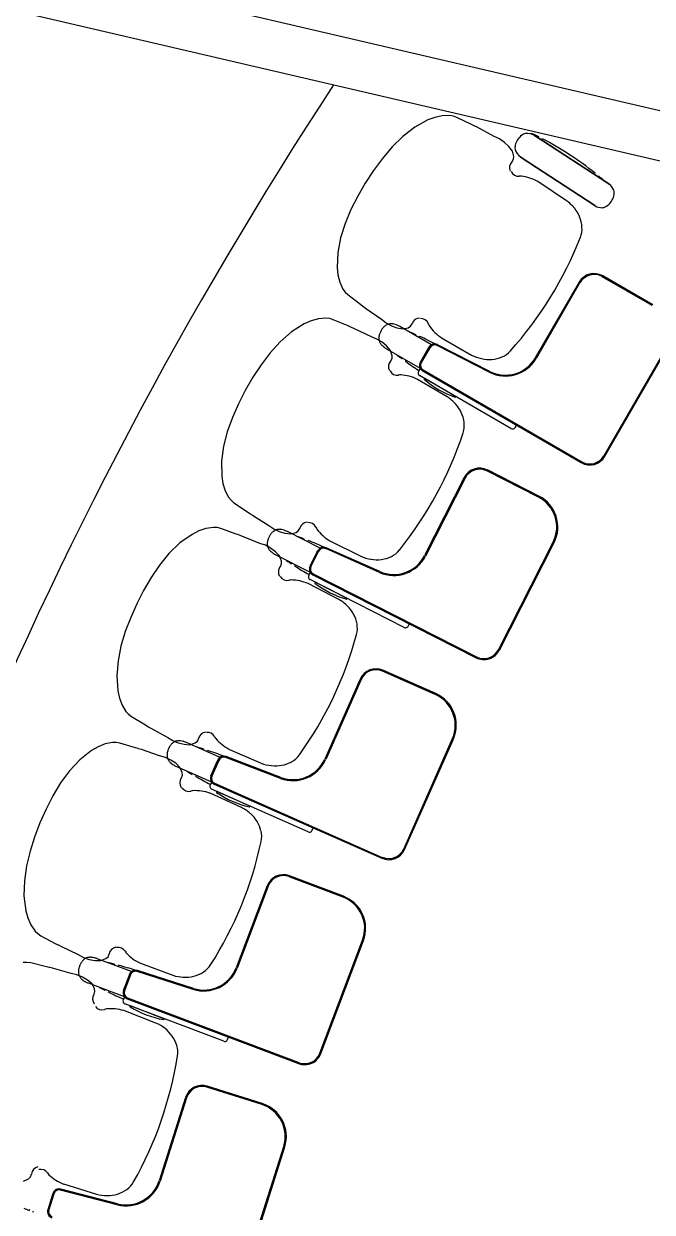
# Model space of a CAD drawing. Extents: x 324 to 2190, y 315 to 1855.
# Drawn here: x 817.8 to 876.1, y 1452 to 1562.4 of the extents above; entities that cross this region are included whole.
import ezdxf

# ---------------------------------------------------------------- set-up
doc = ezdxf.new("R2010")
doc.units = 0
doc.header["$LTSCALE"] = 48
doc.header["$MEASUREMENT"] = 0
doc.layers.add('first flr', color=8, linetype='CONTINUOUS')

msp = doc.modelspace()

# ---------------------------------------------------------------- linework, layer by layer
at = {"layer": 'first flr'}
for p, q in [((557.03, 1624.21), (906.05, 1542.91)), ((702.37, 1595.05), (900.79, 1548.83)), ((865.6, 1551.95), (865.55, 1551.87)), ((865.88, 1551.66), (865.95, 1551.77)), ((870.84, 1548.57), (870.77, 1548.46)), ((871.09, 1548.25), (871.14, 1548.32)), ((868.19, 1546.01), (865.52, 1547.79)), ((870.85, 1545.53), (870.71, 1545.62)), ((869.36, 1538.44), (865.29, 1531.4)), ((869.44, 1538.4), (865.37, 1531.35)), ((876.15, 1536.26), (871.51, 1538.95)), ((876.2, 1536.34), (871.55, 1539.03)), ((855.64, 1532.62), (852.69, 1534.33)), ((854.2, 1533.56), (854.15, 1533.48)), ((854.49, 1533.29), (854.55, 1533.4)), ((856.57, 1533.26), (859.36, 1531.67)), ((851.48, 1532.24), (854.6, 1530.44)), ((855.41, 1532.4), (854.61, 1531.02)), ((855.49, 1532.35), (854.69, 1530.97)), ((861.01, 1530.07), (856.16, 1532.55)), ((861.06, 1530.15), (856.2, 1532.63)), ((871.67, 1522.3), (877.28, 1532.01)), ((871.75, 1522.26), (877.36, 1531.96)), ((852.95, 1531.39), (852.9, 1531.31)), ((853.21, 1531.09), (853.28, 1531.2)), ((857.11, 1527.78), (854.34, 1529.41)), ((854.6, 1530.43), (854.43, 1530.15)), ((863.03, 1524.85), (854.54, 1529.77)), ((854.83, 1530.2), (869.56, 1521.67)), ((854.87, 1530.28), (869.6, 1521.75)), ((854.98, 1529.48), (854.96, 1529.44)), ((857.88, 1527.83), (855.02, 1529.49)), ((857.87, 1527.76), (857.89, 1527.79)), ((863.41, 1524.95), (863.53, 1525.16)), ((865.58, 1518.47), (860.8, 1520.9)), ((865.63, 1518.55), (860.84, 1520.99)), ((858.69, 1520.28), (855, 1513.03)), ((858.77, 1520.24), (855.08, 1512.99)), ((845.3, 1513.72), (842.26, 1515.27)), ((843.81, 1514.58), (843.77, 1514.5)), ((844.12, 1514.32), (844.18, 1514.44)), ((846.2, 1514.41), (849.07, 1512.98)), ((861.87, 1504.29), (866.95, 1514.29)), ((861.95, 1504.25), (867.03, 1514.25)), ((841.17, 1513.12), (844.38, 1511.49)), ((845.08, 1513.49), (844.36, 1512.07)), ((845.16, 1513.44), (844.44, 1512.03)), ((850.81, 1511.47), (845.82, 1513.68)), ((850.84, 1511.55), (845.86, 1513.76)), ((842.68, 1512.35), (842.64, 1512.27)), ((842.96, 1512.06), (843.02, 1512.18)), ((844.38, 1511.48), (844.23, 1511.19)), ((853.1, 1506.37), (844.36, 1510.81)), ((844.62, 1511.26), (859.8, 1503.55)), ((844.66, 1511.34), (859.84, 1503.63)), ((847.03, 1508.96), (844.18, 1510.44)), ((844.81, 1510.55), (844.8, 1510.51)), ((847.8, 1509.06), (844.85, 1510.56)), ((847.8, 1508.99), (847.82, 1509.02)), ((853.48, 1506.49), (853.59, 1506.7)), ((856, 1500.13), (851.09, 1502.3)), ((856.04, 1500.22), (851.13, 1502.39)), ((849.02, 1501.57), (845.73, 1494.12)), ((849.1, 1501.53), (845.82, 1494.09)), ((836, 1494.29), (832.89, 1495.67)), ((853.06, 1485.77), (857.59, 1496.03)), ((853.15, 1485.74), (857.68, 1495.99)), ((834.48, 1495.07), (834.44, 1494.98)), ((834.79, 1494.83), (834.85, 1494.95)), ((835.8, 1494.04), (835.16, 1492.58)), ((841.63, 1492.34), (836.53, 1494.27)), ((841.66, 1492.42), (836.56, 1494.36)), ((836.87, 1495.03), (839.81, 1493.75)), ((831.91, 1493.46), (835.21, 1492.01)), ((835.89, 1494), (835.24, 1492.55)), ((833.46, 1492.78), (833.43, 1492.69)), ((833.76, 1492.5), (833.82, 1492.62)), ((835.21, 1492), (835.08, 1491.7)), ((835.5, 1491.88), (851.07, 1485)), ((837.99, 1489.63), (835.07, 1490.95)), ((844.2, 1487.37), (835.22, 1491.33)), ((835.46, 1491.79), (851.03, 1484.92)), ((835.69, 1491.09), (835.68, 1491.06)), ((838.76, 1489.77), (835.73, 1491.11)), ((838.76, 1489.7), (838.77, 1489.73)), ((844.57, 1487.51), (844.66, 1487.73)), ((847.43, 1481.3), (842.41, 1483.2)), ((847.47, 1481.39), (842.45, 1483.29)), ((840.38, 1482.36), (837.5, 1474.74)), ((840.47, 1482.32), (837.59, 1474.71)), ((845.28, 1466.8), (849.24, 1477.29)), ((845.37, 1466.77), (849.33, 1477.26)), ((827.78, 1474.38), (824.59, 1475.58)), ((826.21, 1475.07), (826.18, 1474.99)), ((826.54, 1474.85), (826.59, 1474.97)), ((833.5, 1472.73), (828.31, 1474.39)), ((833.53, 1472.82), (828.34, 1474.48)), ((828.6, 1475.16), (831.62, 1474.05)), ((823.74, 1473.33), (827.11, 1472.06)), ((827.59, 1474.12), (827.03, 1472.63)), ((827.68, 1474.09), (827.12, 1472.6)), ((825.33, 1472.73), (825.3, 1472.64)), ((825.64, 1472.47), (825.69, 1472.59)), ((827.12, 1472.05), (827, 1471.74)), ((827.41, 1471.94), (843.33, 1465.93)), ((836.34, 1467.91), (827.16, 1471.38)), ((827.38, 1471.86), (843.3, 1465.84)), ((827.65, 1471.17), (827.63, 1471.13)), ((830.78, 1470.01), (827.68, 1471.19)), ((830.04, 1469.6), (827.05, 1470.76)), ((830.78, 1469.94), (830.8, 1469.98)), ((836.7, 1468.08), (836.79, 1468.3)), ((839.9, 1462.03), (834.78, 1463.65)), ((839.93, 1462.12), (834.81, 1463.74)), ((832.8, 1462.7), (830.34, 1454.94)), ((832.89, 1462.67), (830.43, 1454.91)), ((838.54, 1447.44), (841.92, 1458.13)), ((838.63, 1447.41), (842.01, 1458.1)), ((821.45, 1454.65), (824.52, 1453.7)), ((820.48, 1453.78), (820, 1452.26)), ((820.57, 1453.75), (820.09, 1452.24)), ((826.46, 1452.72), (821.18, 1454.09)), ((826.48, 1452.81), (821.2, 1454.18)), ((818.29, 1452.27), (818.27, 1452.18)), ((818.62, 1452.03), (818.66, 1452.15))]:
    msp.add_line(p, q, dxfattribs=at)
at = {"layer": 'first flr', "linetype": 'Continuous'}
for p, q in [((824.67, 1495.28), (824.06, 1494.93)), ((825.32, 1495.54), (824.67, 1495.28)), ((826, 1495.68), (825.32, 1495.54)), ((826.35, 1495.68), (826, 1495.68)), ((826.69, 1495.62), (826.35, 1495.68)), ((828.14, 1495.18), (826.69, 1495.62)), ((828.39, 1495.11), (828.14, 1495.18)), ((822.97, 1494.07), (822.02, 1493.04)), ((824.06, 1494.93), (822.97, 1494.07)), ((828.44, 1495.09), (828.39, 1495.11)), ((828.69, 1495.02), (828.44, 1495.09)), ((830.39, 1494.43), (828.69, 1495.02)), ((830.92, 1494.28), (830.39, 1494.43)), ((831.42, 1494.04), (830.92, 1494.28)), ((831.88, 1493.74), (831.42, 1494.04)), ((822.02, 1493.04), (821.19, 1491.92)), ((832.28, 1493.36), (831.88, 1493.74)), ((832.49, 1492.89), (832.28, 1493.36)), ((821.19, 1491.92), (820.47, 1490.72)), ((832.4, 1492.38), (832.41, 1492.4)), ((832.41, 1492.4), (832.5, 1492.63)), ((832.5, 1492.63), (832.49, 1492.89)), ((820.47, 1490.72), (819.84, 1489.48)), ((819.84, 1489.48), (819.27, 1488.2)), ((819.27, 1488.2), (818.78, 1486.89)), ((818.78, 1486.89), (818.36, 1485.56)), ((818.36, 1485.56), (818.03, 1484.2)), ((818.03, 1484.2), (817.83, 1482.82)), ((817.83, 1482.82), (817.79, 1481.43)), ((817.79, 1481.43), (817.97, 1480.04)), ((817.97, 1480.04), (818.16, 1479.37)), ((818.16, 1479.37), (818.43, 1478.73)), ((818.43, 1478.73), (818.82, 1478.15)), ((818.82, 1478.15), (819.07, 1477.91)), ((819.07, 1477.91), (819.36, 1477.71)), ((819.36, 1477.71), (820.69, 1477)), ((820.69, 1477), (820.93, 1476.88)), ((820.93, 1476.88), (820.96, 1476.87)), ((820.96, 1476.87), (820.98, 1476.86)), ((820.98, 1476.86), (821.2, 1476.74)), ((821.2, 1476.74), (822.83, 1475.96)), ((818.06, 1475.24), (817.71, 1475.22)), ((818.41, 1475.2), (818.06, 1475.24)), ((822.83, 1475.96), (823.31, 1475.7)), ((823.31, 1475.7), (823.83, 1475.52)), ((823.83, 1475.52), (824.38, 1475.42)), ((824.38, 1475.42), (824.93, 1475.4)), ((824.93, 1475.4), (825.4, 1475.59)), ((825.4, 1475.59), (825.6, 1475.76)), ((825.6, 1475.76), (825.69, 1475.99)), ((825.69, 1475.99), (825.7, 1476.02)), ((819.88, 1474.84), (818.41, 1475.2)), ((820.14, 1474.78), (819.88, 1474.84)), ((820.19, 1474.77), (820.14, 1474.78)), ((820.43, 1474.71), (820.19, 1474.77)), ((822.17, 1474.21), (820.43, 1474.71)), ((822.7, 1474.09), (822.17, 1474.21)), ((823.22, 1473.88), (822.7, 1474.09)), ((823.69, 1473.6), (823.22, 1473.88)), ((824.11, 1473.25), (823.69, 1473.6)), ((824.35, 1472.79), (824.11, 1473.25)), ((827.03, 1472.63), (827.55, 1474)), ((827.55, 1474), (827.59, 1474.12)), ((824.28, 1472.27), (824.3, 1472.29)), ((824.3, 1472.29), (824.38, 1472.54)), ((824.38, 1472.54), (824.35, 1472.79)), ((818.4, 1455.31), (818.48, 1455.55)), ((818.48, 1455.55), (818.48, 1455.57)), ((817.75, 1454.91), (818.21, 1455.13)), ((818.21, 1455.13), (818.4, 1455.31))]:
    msp.add_line(p, q, dxfattribs=at)
for points in [[(863.11, 1549.63), (863.13, 1549.65), (863.26, 1549.87), (863.29, 1550.12), (863.16, 1550.62), (862.82, 1551.06), (862.42, 1551.43), (861.97, 1551.75), (861.47, 1551.98), (859.88, 1552.84), (859.66, 1552.95), (859.61, 1552.98), (859.37, 1553.09), (858.01, 1553.75), (857.68, 1553.87), (857.34, 1553.93), (856.64, 1553.9), (855.96, 1553.75), (855.31, 1553.51), (854.09, 1552.83), (852.98, 1551.98), (851.98, 1551), (851.08, 1549.94), (850.25, 1548.81), (849.49, 1547.64), (848.79, 1546.43), (848.16, 1545.19), (847.61, 1543.9), (847.19, 1542.57), (846.93, 1541.2), (846.87, 1539.81), (846.95, 1539.11), (847.12, 1538.44), (847.41, 1537.8), (847.61, 1537.52), (847.87, 1537.28), (849.07, 1536.37), (849.28, 1536.2), (849.3, 1536.19), (849.32, 1536.17), (849.52, 1536.02), (851, 1534.99), (851.44, 1534.65), (851.92, 1534.39), (852.44, 1534.2), (852.98, 1534.09), (853.49, 1534.2), (853.7, 1534.34), (853.84, 1534.56), (853.85, 1534.58)], [(865.22, 1552.07), (865.38, 1551.98), (872.02, 1547.63), (872.16, 1547.54)], [(872.16, 1547.54), (872.02, 1547.63), (865.38, 1551.98), (865.22, 1552.07)], [(870.71, 1545.62), (864.06, 1549.96), (863.91, 1550.07)], [(863.91, 1550.07), (864.06, 1549.96), (870.71, 1545.62), (870.85, 1545.53)], [(851.84, 1531.11), (851.86, 1531.13), (851.98, 1531.36), (851.99, 1531.61), (851.83, 1532.1), (851.47, 1532.52), (851.05, 1532.88), (850.58, 1533.16), (850.07, 1533.37), (848.44, 1534.14), (848.21, 1534.24), (848.16, 1534.26), (847.91, 1534.37), (846.52, 1534.95), (846.19, 1535.05), (845.84, 1535.09), (845.15, 1535.03), (844.47, 1534.84), (843.83, 1534.56), (842.65, 1533.82), (841.6, 1532.9), (840.65, 1531.87), (839.81, 1530.76), (839.04, 1529.6), (838.34, 1528.39), (837.71, 1527.14), (837.15, 1525.86), (836.67, 1524.55), (836.32, 1523.2), (836.13, 1521.81), (836.16, 1520.42), (836.27, 1519.73), (836.48, 1519.06), (836.8, 1518.45), (837.02, 1518.18), (837.29, 1517.95), (838.54, 1517.1), (838.76, 1516.95), (838.78, 1516.94), (838.8, 1516.92), (839.01, 1516.78), (840.54, 1515.84), (841, 1515.52), (841.5, 1515.28), (842.02, 1515.12), (842.57, 1515.05), (843.07, 1515.18), (843.27, 1515.33), (843.4, 1515.56), (843.4, 1515.58)], [(854.61, 1531.02), (855.34, 1532.29), (855.41, 1532.4)], [(841.59, 1512.01), (841.61, 1512.03), (841.71, 1512.26), (841.71, 1512.52), (841.53, 1513), (841.15, 1513.39), (840.7, 1513.73), (840.22, 1513.99), (839.7, 1514.17), (838.03, 1514.85), (837.79, 1514.94), (837.74, 1514.95), (837.49, 1515.04), (836.07, 1515.55), (835.73, 1515.64), (835.38, 1515.66), (834.69, 1515.55), (834.03, 1515.33), (833.41, 1515.01), (832.27, 1514.21), (831.26, 1513.24), (830.38, 1512.16), (829.59, 1511.01), (828.89, 1509.8), (828.26, 1508.55), (827.7, 1507.28), (827.2, 1505.97), (826.8, 1504.63), (826.53, 1503.26), (826.41, 1501.87), (826.51, 1500.48), (826.66, 1499.8), (826.91, 1499.14), (827.26, 1498.54), (827.5, 1498.29), (827.78, 1498.08), (829.07, 1497.3), (829.3, 1497.16), (829.32, 1497.15), (829.34, 1497.13), (829.56, 1497), (831.14, 1496.14), (831.61, 1495.85), (832.12, 1495.64), (832.66, 1495.51), (833.21, 1495.46), (833.7, 1495.63), (833.9, 1495.79), (834.01, 1496.02), (834.01, 1496.04)], [(844.36, 1512.07), (845.02, 1513.37), (845.08, 1513.49)], [(835.16, 1492.58), (835.75, 1493.92), (835.8, 1494.04)]]:
    msp.add_lwpolyline(points, dxfattribs=at)
at = {"layer": 'first flr'}
for centre, radius, start, end in [((1177.15, 1339.99), 395.34, 146.7461, 168.4711), ((865.12, 1550.71), 1.76, 128.5671, 165.0689), ((865.12, 1550.71), 1.76, 128.5671, 165.0689), ((864.56, 1551.37), 0.894, 102.1256, 126.8422), ((864.56, 1551.37), 0.894, 102.1256, 126.8422), ((864.57, 1551.03), 1.23, 58.1519, 99.1734), ((864.57, 1551.03), 1.23, 58.1519, 99.1734), ((864.97, 1551.9), 0.32, 64.1856, 106.1089), ((852.04, 1525.15), 30.03, 63.143, 64.1856), ((852.04, 1525.15), 30.03, 51.2343, 62.4016), ((864.29, 1550.96), 0.894, 166.7937, 191.5103), ((864.29, 1550.96), 0.894, 166.7937, 191.5103), ((864.61, 1551.09), 1.23, 194.4625, 235.484), ((864.61, 1551.09), 1.23, 194.4625, 235.484), ((863.66, 1549.09), 0.769, 135.2043, 204.9151), ((863.73, 1549.05), 0.769, 204.9151, 274.6258), ((863.95, 1546.69), 1.6, 88.4555, 95.6147), ((863.54, 1544.33), 3.98, 60.2531, 83.5385), ((852.04, 1525.15), 30.03, 49.4503, 50.493), ((871.35, 1547.73), 0.32, 31.1862, 49.4503), ((871.47, 1546.57), 1.19, 21.1184, 54.5994), ((871.47, 1546.57), 1.19, 21.1184, 54.5994), ((865.96, 1542.95), 3.79, 38.9014, 53.9584), ((870.76, 1547.02), 1.92, 311.4147, 342.219), ((870.76, 1547.02), 1.92, 311.4147, 342.219), ((871.73, 1546.71), 0.895, 342.3183, 18.601), ((871.73, 1546.71), 0.895, 342.3183, 18.601), ((866.22, 1543.15), 3.47, 22.9233, 38.9626), ((871.46, 1546.55), 1.19, 239.037, 272.5123), ((871.46, 1546.55), 1.19, 239.037, 272.5123), ((871.44, 1546.26), 0.895, 275.029, 311.3143), ((871.44, 1546.26), 0.895, 275.029, 311.3143), ((866.74, 1543.38), 2.89, 3.5983, 22.8347), ((837.05, 1555.3), 34.82, 318.1284, 338.6267), ((867.46, 1543.4), 2.17, 338.4451, 4.0579), ((870.75, 1537.64), 1.6, 59.9372, 149.9372), ((870.76, 1537.62), 1.53, 60.6161, 149.2584), ((854.57, 1534.34), 0.769, 91.8401, 161.5508), ((854.64, 1534.29), 0.769, 22.1293, 91.8401), ((853.14, 1532.72), 2.49, 150.8035, 157.5385), ((853.1, 1532.66), 2.49, 142.3359, 149.0709), ((852.17, 1533.34), 1.34, 135.7056, 141.1106), ((852.12, 1533.39), 1.26, 130.5933, 135.896), ((851.96, 1533.58), 1.02, 124.3004, 130.5609), ((851.93, 1533.62), 0.966, 117.4903, 124.1802), ((851.92, 1533.65), 0.935, 110.5619, 117.5858), ((851.89, 1533.71), 0.867, 103.0015, 110.5172), ((851.89, 1533.69), 0.886, 95.5501, 102.9188), ((851.9, 1533.58), 1, 88.8841, 95.5125), ((851.9, 1533.49), 1.08, 82.8943, 88.9758), ((851.88, 1533.35), 1.23, 77.4296, 82.7687), ((851.83, 1533.1), 1.48, 68.0239, 77.4779), ((851.18, 1531.63), 3.09, 61.653, 67.1535), ((852.35, 1533.78), 0.642, 58.5818, 62.1193), ((853.57, 1533.48), 0.32, 67.3049, 84.7211), ((842.11, 1506.07), 30.03, 66.2622, 67.3049), ((856.84, 1535.16), 1.6, 201.1404, 208.2996), ((858.77, 1536.58), 3.98, 213.2167, 236.5021), ((851.77, 1533.25), 1.02, 169.3135, 175.574), ((851.72, 1533.26), 0.966, 175.6942, 182.3841), ((851.69, 1533.25), 0.935, 182.2886, 189.3125), ((851.62, 1533.24), 0.867, 189.3572, 196.873), ((852.01, 1533.2), 1.26, 163.9785, 169.2811), ((851.64, 1533.25), 0.886, 196.9556, 204.3243), ((852.08, 1533.19), 1.34, 158.7638, 164.1688), ((851.74, 1533.3), 1, 204.3619, 210.9903), ((851.81, 1533.34), 1.08, 210.8986, 216.9801), ((851.92, 1533.43), 1.23, 217.1057, 222.4448), ((842.11, 1506.07), 30.03, 62.4364, 65.5208), ((855.93, 1532.1), 0.601, 62.9372, 149.9372), ((852.12, 1533.6), 1.48, 222.3965, 231.8505), ((853.07, 1534.89), 3.09, 232.7209, 238.2214), ((851.79, 1532.81), 0.642, 237.7556, 241.2931), ((852.66, 1531.9), 0.32, 215.2186, 232.5695), ((870.72, 1555.49), 30.03, 232.5695, 233.6122), ((855.93, 1532.1), 0.601, 118.9248, 149.9372), ((855.93, 1532.1), 0.508, 62.9372, 149.9372), ((861.09, 1535.04), 3.79, 242.7968, 257.8537), ((861.36, 1533.5), 2.17, 292.6973, 318.3101), ((852.41, 1530.6), 0.769, 138.3236, 208.0344), ((870.72, 1555.49), 30.03, 234.3536, 237.2706), ((855.13, 1530.72), 0.601, 149.9372, 207.8321), ((855.13, 1530.72), 0.601, 149.9372, 239.9372), ((855.13, 1530.72), 0.508, 149.9372, 239.9372), ((861.03, 1534.73), 3.47, 257.7925, 273.8319), ((862.5, 1533.05), 3.33, 243.4767, 329.3977), ((862.51, 1533), 3.2, 242.939, 329.9355), ((861.06, 1534.15), 2.89, 273.9204, 293.1569), ((852.48, 1530.56), 0.769, 208.0344, 277.7451), ((852.83, 1528.23), 1.6, 91.5748, 98.734), ((852.55, 1525.85), 3.98, 63.3723, 86.6578), ((854.67, 1530.01), 0.275, 149.7063, 211.1977), ((854.67, 1529.99), 0.261, 207.9071, 240.4009), ((854.99, 1529.43), 0.028, 150.9372, 229.0807), ((860.74, 1536.07), 8.81, 229.0807, 250.7937), ((855, 1529.46), 0.028, 59.9372, 150.9372), ((855.05, 1524.6), 3.79, 42.0207, 57.0777), ((857.85, 1527.77), 0.028, 250.7937, 328.9372), ((857.87, 1527.8), 0.028, 328.9372, 59.9372), ((855.29, 1524.81), 3.47, 26.0425, 42.0819), ((855.81, 1525.07), 2.89, 6.7175, 25.954), ((856.52, 1525.13), 2.17, 341.5643, 7.1771), ((863.17, 1525.1), 0.286, 274.3296, 328.9139), ((825.51, 1535.35), 34.82, 321.2477, 341.746), ((863.17, 1525.12), 0.304, 241.8257, 269.6151), ((870.36, 1523.06), 1.6, 239.9372, 329.9372), ((870.35, 1523.08), 1.53, 240.6161, 329.2584), ((860.12, 1519.56), 1.6, 63.0565, 153.0565), ((860.12, 1519.53), 1.53, 63.7353, 152.3777), ((864.14, 1515.69), 3.14, 333.5838, 62.5291), ((864.18, 1515.7), 3.2, 333.0582, 63.0547), ((844.15, 1515.38), 0.769, 94.9593, 164.6701), ((844.22, 1515.34), 0.769, 25.2486, 94.9593), ((842.76, 1513.62), 2.49, 145.4552, 152.1901), ((841.8, 1514.25), 1.34, 138.8249, 144.2299), ((841.74, 1514.3), 1.26, 133.7125, 139.0152), ((841.58, 1514.47), 1.02, 127.4197, 133.6802), ((841.54, 1514.52), 0.966, 120.6095, 127.2995), ((841.53, 1514.54), 0.935, 113.6812, 120.705), ((841.5, 1514.61), 0.867, 106.1207, 113.6364), ((841.5, 1514.59), 0.886, 98.6693, 106.038), ((841.52, 1514.47), 1, 92.0033, 98.6317), ((841.52, 1514.39), 1.08, 86.0136, 92.095), ((841.51, 1514.25), 1.23, 80.5489, 85.888), ((841.47, 1513.99), 1.48, 71.1431, 80.5971), ((840.91, 1512.49), 3.09, 64.7723, 70.2728), ((841.96, 1514.7), 0.642, 61.7011, 65.2386), ((846.37, 1516.32), 1.6, 204.2597, 211.4189), ((848.21, 1517.85), 3.98, 216.3359, 239.6213), ((841.64, 1514.11), 1.26, 167.0977, 172.4004), ((841.41, 1514.14), 1.02, 172.4328, 178.6933), ((841.35, 1514.14), 0.966, 178.8135, 185.5034), ((841.32, 1514.14), 0.935, 185.4079, 192.4318), ((841.25, 1514.12), 0.867, 192.4765, 199.9922), ((841.72, 1514.09), 1.34, 161.8831, 167.288), ((842.8, 1513.69), 2.49, 153.9228, 160.6578), ((843.19, 1514.47), 0.32, 70.4242, 87.8403), ((833.24, 1486.47), 30.03, 69.3815, 70.4242), ((833.24, 1486.47), 30.03, 65.5557, 68.6401), ((841.27, 1514.13), 0.886, 200.0749, 207.4436), ((841.37, 1514.18), 1, 207.4812, 214.1096), ((841.44, 1514.23), 1.08, 214.0179, 220.0994), ((841.55, 1514.32), 1.23, 220.2249, 225.5641), ((841.73, 1514.51), 1.48, 225.5158, 234.9698), ((842.61, 1515.85), 3.09, 235.8402, 241.3406), ((841.45, 1513.7), 0.642, 240.8749, 244.4124), ((845.62, 1513.21), 0.601, 66.0565, 153.0565), ((845.62, 1513.21), 0.601, 122.0441, 153.0565), ((845.62, 1513.21), 0.508, 66.0565, 153.0565), ((850.62, 1516.44), 3.79, 245.916, 260.973), ((852.13, 1514.52), 3.33, 246.596, 332.517), ((852.14, 1514.48), 3.2, 246.0582, 333.0548), ((850.64, 1515.55), 2.89, 277.0397, 296.2761), ((850.97, 1514.91), 2.17, 295.8166, 321.4294), ((842.19, 1511.53), 0.769, 141.4429, 211.1536), ((842.36, 1512.84), 0.32, 218.3379, 235.6888), ((859.11, 1537.38), 30.03, 235.6888, 236.7315), ((859.11, 1537.38), 30.03, 237.4728, 240.3899), ((844.9, 1511.79), 0.601, 153.0565, 210.9514), ((844.9, 1511.79), 0.601, 153.0565, 243.0565), ((844.9, 1511.8), 0.508, 153.0564, 243.0564), ((850.57, 1516.12), 3.47, 260.9118, 276.9511), ((842.26, 1511.5), 0.769, 211.1536, 280.8644), ((842.74, 1509.18), 1.6, 94.6941, 101.8532), ((842.59, 1506.79), 3.98, 66.4916, 89.777), ((844.48, 1511.06), 0.275, 152.8256, 214.3169), ((844.47, 1511.05), 0.261, 211.0264, 243.5202), ((844.82, 1510.5), 0.028, 154.0565, 232.1999), ((844.84, 1510.53), 0.028, 63.0565, 154.0565), ((850.21, 1517.44), 8.81, 232.1999, 253.913), ((845.15, 1505.68), 3.79, 45.14, 60.1969), ((847.77, 1509), 0.028, 253.913, 332.0565), ((847.79, 1509.03), 0.028, 332.0565, 63.0565), ((845.38, 1505.9), 3.47, 29.1618, 45.2012), ((845.88, 1506.19), 2.89, 9.8368, 29.0733), ((846.59, 1506.29), 2.17, 344.6836, 10.2964), ((853.23, 1506.64), 0.304, 244.945, 272.7343), ((853.23, 1506.62), 0.286, 277.4488, 332.0331), ((815.07, 1514.81), 34.82, 324.367, 344.8652), ((860.52, 1504.98), 1.6, 243.0565, 333.0565), ((860.51, 1505), 1.53, 243.7353, 332.3777), ((850.48, 1500.92), 1.6, 66.1757, 156.1757), ((850.49, 1500.9), 1.53, 66.8546, 155.4969), ((854.71, 1497.27), 3.14, 336.7031, 65.6483), ((854.75, 1497.29), 3.2, 336.1774, 66.174), ((834.76, 1495.88), 0.769, 98.0786, 167.7893), ((834.84, 1495.84), 0.769, 28.3678, 98.0786), ((833.48, 1494.05), 2.49, 148.5744, 155.3094), ((832.48, 1494.62), 1.34, 141.9442, 147.3491), ((832.42, 1494.67), 1.26, 136.8318, 142.1345), ((832.25, 1494.84), 1.02, 130.5389, 136.7994), ((832.21, 1494.88), 0.966, 123.7288, 130.4187), ((832.19, 1494.9), 0.935, 116.8004, 123.8243), ((832.16, 1494.96), 0.867, 109.24, 116.7557), ((832.17, 1494.95), 0.886, 101.7886, 109.1573), ((832.19, 1494.83), 1, 95.1226, 101.751), ((832.2, 1494.75), 1.08, 89.1328, 95.2143), ((832.2, 1494.61), 1.23, 83.6681, 89.0073), ((832.17, 1494.35), 1.48, 74.2624, 83.7164), ((831.69, 1492.82), 3.09, 67.8916, 73.392), ((832.61, 1495.09), 0.642, 64.8203, 68.3578), ((833.86, 1494.92), 0.32, 73.5434, 90.9596), ((825.44, 1466.42), 30.03, 72.5007, 73.5434), ((836.93, 1496.94), 1.6, 207.379, 214.5381), ((838.69, 1498.57), 3.98, 219.4552, 242.7406), ((832.1, 1494.49), 1.02, 175.552, 181.8125), ((832.34, 1494.47), 1.26, 170.217, 175.5197), ((832.04, 1494.49), 0.966, 181.9327, 188.6227), ((832.41, 1494.46), 1.34, 165.0023, 170.4073), ((832.01, 1494.49), 0.935, 188.5272, 195.551), ((831.94, 1494.47), 0.867, 195.5957, 203.1115), ((833.51, 1494.12), 2.49, 157.0421, 163.777), ((831.96, 1494.48), 0.886, 203.1942, 210.5629), ((832.06, 1494.54), 1, 210.6005, 217.2289), ((825.44, 1466.42), 30.03, 68.6749, 71.7594), ((836.35, 1493.8), 0.601, 69.1757, 156.1757), ((836.35, 1493.8), 0.601, 125.1633, 156.1757), ((836.35, 1493.8), 0.508, 69.1758, 156.1758), ((842.78, 1495.46), 3.33, 249.7153, 335.6363), ((842.8, 1495.42), 3.2, 249.1775, 336.1741), ((841.6, 1495.78), 2.17, 298.9358, 324.5486), ((832.13, 1494.59), 1.08, 217.1372, 223.2186), ((832.23, 1494.68), 1.23, 223.3442, 228.6833), ((832.4, 1494.88), 1.48, 228.6351, 238.0891), ((833.21, 1496.27), 3.09, 238.9594, 244.4599), ((832.16, 1494.05), 0.642, 243.9941, 247.5316), ((833.12, 1493.25), 0.32, 221.4572, 238.808), ((848.51, 1518.66), 30.03, 238.808, 239.8507), ((841.17, 1497.29), 3.79, 249.0353, 264.0922), ((841.14, 1496.97), 3.47, 264.031, 280.0704), ((841.24, 1496.4), 2.89, 280.1589, 299.3954), ((833.02, 1491.93), 0.769, 144.5621, 214.2729), ((848.51, 1518.66), 30.03, 240.5921, 243.5092), ((835.71, 1492.34), 0.601, 156.1757, 246.1757), ((835.71, 1492.34), 0.601, 156.1757, 214.0706), ((835.71, 1492.34), 0.508, 156.1757, 246.1757), ((833.1, 1491.9), 0.769, 214.2729, 283.9836), ((833.69, 1489.61), 1.6, 97.8133, 104.9725), ((833.68, 1487.22), 3.98, 69.6108, 92.8963), ((835.33, 1491.59), 0.275, 155.9449, 217.4362), ((835.33, 1491.57), 0.261, 214.1456, 246.6394), ((835.71, 1491.04), 0.028, 157.1757, 235.3192), ((835.72, 1491.08), 0.028, 66.1757, 157.1757), ((840.7, 1498.27), 8.81, 235.3192, 257.0323), ((836.29, 1486.25), 3.79, 48.2592, 63.3162), ((838.73, 1489.71), 0.028, 257.0323, 335.1757), ((838.75, 1489.74), 0.028, 335.1757, 66.1757), ((836.51, 1486.49), 3.47, 32.2811, 48.3204), ((836.99, 1486.8), 2.89, 12.9561, 32.1925), ((837.7, 1486.94), 2.17, 347.8028, 13.4156), ((844.31, 1487.63), 0.286, 280.5681, 335.1524), ((805.76, 1493.73), 34.82, 327.4862, 347.9845), ((844.31, 1487.65), 0.304, 248.0642, 275.8536), ((851.68, 1486.38), 1.6, 246.1757, 336.1757), ((851.67, 1486.41), 1.53, 246.8546, 335.4969), ((841.88, 1481.79), 1.6, 69.295, 159.295), ((841.89, 1481.77), 1.53, 69.9739, 158.6162), ((846.3, 1478.38), 3.14, 339.8223, 68.7676), ((846.33, 1478.39), 3.2, 339.2967, 69.2932), ((826.46, 1475.9), 0.769, 101.1978, 170.9086), ((826.53, 1475.87), 0.769, 31.4871, 101.1978), ((824.25, 1474.52), 1.34, 145.0634, 150.4684), ((824.19, 1474.57), 1.26, 139.9511, 145.2537), ((824, 1474.72), 1.02, 133.6582, 139.9187), ((823.96, 1474.76), 0.966, 126.8481, 133.538), ((823.94, 1474.79), 0.935, 119.9197, 126.9436), ((823.91, 1474.84), 0.867, 112.3592, 119.875), ((823.92, 1474.83), 0.886, 104.9079, 112.2766), ((823.94, 1474.72), 1, 98.2419, 104.8702), ((823.96, 1474.63), 1.08, 92.2521, 98.3336), ((823.96, 1474.49), 1.23, 86.7874, 92.1265), ((823.95, 1474.23), 1.48, 77.3817, 86.8356), ((823.55, 1472.68), 3.09, 71.0108, 76.5113), ((824.35, 1474.99), 0.642, 67.9396, 71.4771), ((828.56, 1477.08), 1.6, 210.4982, 217.6574), ((830.23, 1478.8), 3.98, 222.5744, 245.8599), ((824.11, 1474.36), 1.26, 173.3362, 178.6389), ((823.87, 1474.37), 1.02, 178.6713, 184.9318), ((823.81, 1474.37), 0.966, 185.052, 191.7419), ((824.19, 1474.36), 1.34, 168.1216, 173.5266), ((823.78, 1474.36), 0.935, 191.6464, 198.6703), ((825.3, 1474.07), 2.49, 160.1613, 166.8963), ((825.27, 1474), 2.49, 151.6937, 158.4287), ((825.61, 1474.89), 0.32, 76.6627, 94.0788), ((818.75, 1445.98), 30.03, 75.62, 76.6627), ((818.75, 1445.98), 30.03, 71.7942, 74.8786), ((828.15, 1473.91), 0.601, 72.295, 159.295), ((828.15, 1473.91), 0.601, 128.2826, 159.295), ((828.15, 1473.91), 0.508, 72.295, 159.295), ((834.49, 1475.92), 3.33, 252.8345, 338.7555), ((834.51, 1475.87), 3.2, 252.2967, 339.2933), ((832.89, 1476.77), 2.89, 283.2782, 302.5147), ((833.29, 1476.18), 2.17, 302.0551, 327.6679), ((823.72, 1474.34), 0.867, 198.715, 206.2307), ((823.73, 1474.35), 0.886, 206.3134, 213.6821), ((823.83, 1474.41), 1, 213.7197, 220.3481), ((823.89, 1474.46), 1.08, 220.2564, 226.3379), ((823.99, 1474.57), 1.23, 226.4635, 231.8026), ((824.15, 1474.77), 1.48, 231.7543, 241.2083), ((824.88, 1476.2), 3.09, 242.0787, 247.5792), ((823.95, 1473.94), 0.642, 247.1134, 250.6509), ((832.78, 1477.65), 3.79, 252.1545, 267.2115), ((832.76, 1477.33), 3.47, 267.1503, 283.1897), ((824.93, 1471.86), 0.769, 147.6815, 217.3922), ((824.96, 1473.18), 0.32, 224.5764, 241.9273), ((838.94, 1499.4), 30.03, 241.9273, 242.97), ((838.94, 1499.4), 30.03, 243.7114, 246.6284), ((827.59, 1472.42), 0.601, 159.295, 249.295), ((827.59, 1472.42), 0.601, 159.295, 217.1899), ((827.59, 1472.42), 0.508, 159.295, 249.295), ((825.03, 1471.6), 0.769, 217.3922, 287.103), ((825.75, 1469.35), 1.6, 100.9327, 108.0919), ((825.87, 1466.96), 3.98, 72.7302, 96.0157), ((827.26, 1471.65), 0.275, 159.0641, 220.5554), ((827.25, 1471.63), 0.261, 217.2649, 249.7587), ((827.66, 1471.12), 0.028, 160.295, 238.4385), ((827.67, 1471.16), 0.028, 69.295, 160.295), ((832.26, 1478.61), 8.81, 238.4385, 260.1515), ((830.76, 1469.95), 0.028, 260.1515, 338.295), ((830.77, 1469.99), 0.028, 338.295, 69.295), ((828.53, 1466.13), 3.79, 51.3786, 66.4355), ((828.73, 1466.38), 3.47, 35.4004, 51.4398), ((829.2, 1466.72), 2.89, 16.0754, 35.3119), ((829.9, 1466.9), 2.17, 350.9222, 16.535), ((836.44, 1468.2), 0.304, 251.1835, 278.9729), ((836.44, 1468.18), 0.286, 283.6873, 338.2716), ((797.64, 1471.94), 34.82, 330.6056, 351.1039), ((843.87, 1467.34), 1.6, 249.295, 339.295), ((843.86, 1467.36), 1.53, 249.9739, 338.6162), ((834.33, 1462.22), 1.6, 72.4144, 162.4144), ((834.34, 1462.19), 1.53, 73.0932, 161.7356), ((838.92, 1459.05), 3.14, 342.9417, 71.887), ((838.96, 1459.07), 3.2, 342.4161, 72.4126), ((819.25, 1455.49), 0.769, 104.3172, 174.028), ((819.35, 1455.24), 0.769, 34.6065, 104.3172), ((821.31, 1456.56), 1.6, 213.6176, 220.7768), ((822.88, 1458.36), 3.98, 225.6938, 248.9792), ((827.27, 1455.95), 3.33, 255.9539, 341.8749), ((827.29, 1455.91), 3.2, 255.4161, 342.4127), ((826.08, 1455.91), 2.17, 305.1745, 330.7873), ((821.05, 1453.6), 0.601, 75.4144, 162.4144), ((821.05, 1453.6), 0.508, 75.4144, 162.4144), ((825.48, 1457.36), 3.79, 255.2739, 270.3309), ((825.49, 1457.04), 3.47, 270.2697, 286.309), ((825.65, 1456.49), 2.89, 286.3976, 305.634), ((830.44, 1479.64), 30.03, 245.0467, 246.0894), ((820.57, 1452.08), 0.601, 162.4144, 252.4144), ((820.57, 1452.08), 0.508, 162.4143, 252.4143)]:
    msp.add_arc(centre, radius, start, end, dxfattribs=at)

doc.saveas('drawing.dxf')
